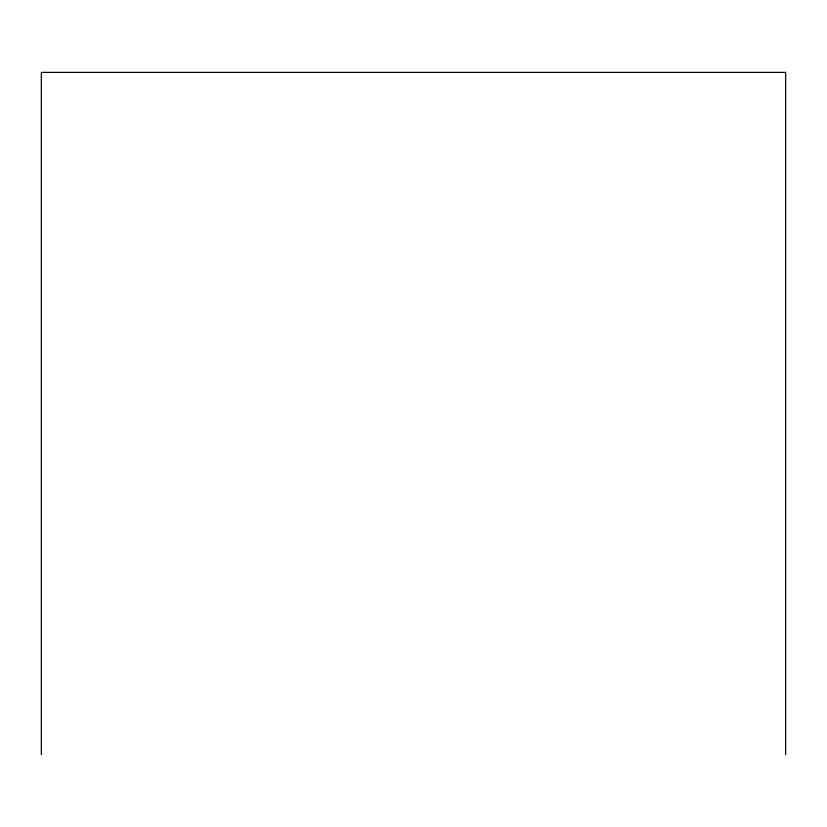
<?xml version="1.0" encoding="UTF-8"?>
<svg xmlns="http://www.w3.org/2000/svg" width="827" height="827" viewBox="0 0 827 827"><rect width="100%" height="100%" fill="white"/><g stroke="black" fill="none" stroke-linecap="round" stroke-linejoin="round"><path stroke-width="1.24" d="M785.65 754.617L785.65 72.383L41.35 72.383L41.35 754.617"/></g></svg>
